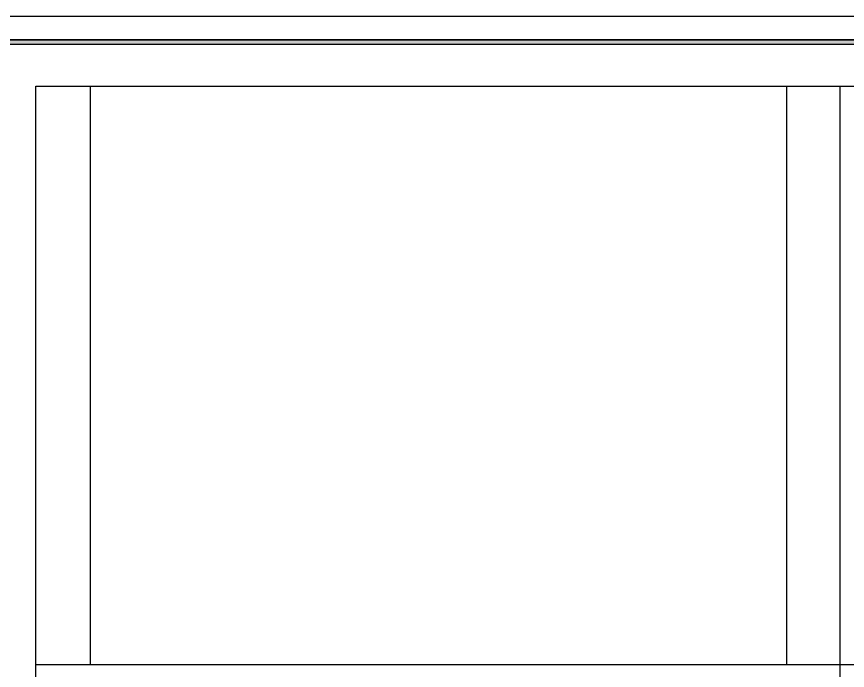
# Model space of a CAD drawing. Header units: inches. Extents: x 7740 to 83056, y -9304 to 75068.
# Drawn here: x 50865 to 56240, y 63218 to 67446 of the extents above; entities that cross this region are included whole.
import ezdxf
from ezdxf.enums import TextEntityAlignment as Align

# ---------------------------------------------------------------- set-up
doc = ezdxf.new("R2010")
doc.units = ezdxf.units.IN
doc.header["$LTSCALE"] = 50
doc.header["$MEASUREMENT"] = 0
for name, color, linetype in [('0-SHEET', 7, 'Continuous'), ('06-FUR', 6, 'Continuous'), ('07-DIM', 5, 'Continuous'), ('F-SYM', 7, 'Continuous'), ('FORM(YOURNAME)-11', 1, 'Continuous')]:
    doc.layers.add(name, color=color, linetype=linetype)
doc.styles.add('YOURNAME', font='HY울릉도M.TTF')
picture_1 = doc.add_image_def('image1.png', size_in_pixel=(977, 812))

# ---------------------------------------------------------------- blocks, each defined once
blk = doc.blocks.new('FORM-PLAN')
at = {"layer": 'FORM(YOURNAME)-11'}
h = blk.add_hatch(color=256, dxfattribs=at)
h.dxf.hatch_style = 1
h.paths.add_polyline_path([(-71444, 55115), (10556, 55115), (10556, 54915), (-71444, 54915)])
h.paths.add_polyline_path([(-71444, -2085), (10556, -2085), (10556, -2285), (-71444, -2285)])
at = {"layer": 'Defpoints', "color": 158}
for points in [[(-71444, -2285), (10556, -2285), (10556, 55115), (-71444, 55115)], [(-69444, 53115), (-64, 53115), (-64, 1215), (-69444, 1215)]]:
    blk.add_lwpolyline(points, close=True, dxfattribs=at)
at = {"layer": 'FORM(YOURNAME)-11', "color": 250}
blk.add_lwpolyline([(-72444, -3285), (11556, -3285), (11556, 56115), (-72444, 56115)], close=True, dxfattribs=at)
at = {"layer": 'FORM(YOURNAME)-11'}
blk.add_lwpolyline([(-71444, 55115), (10556, 55115), (10556, 54915), (-71444, 54915)], close=True, dxfattribs=at)
at = {"layer": 'FORM(YOURNAME)-11', "color": 3, "style": 'YOURNAME'}
for tag, height, p in [('1', 450, (9905, 18188)), ('2', 450, (9905, 17544)), ('3', 450, (9905, 16257)), ('4', 450, (9905, 14326)), ('5', 515, (9905, 12009)), ('6', 515, (9905, 9757)), ('7', 515, (9905, 7504)), ('8', 515, (9905, 5252)), ('9', 515, (9905, 2999)), ('10', 515, (5655, 811)), ('11', 515, (9905, 747)), ('12', 515, (5655, -1441)), ('13', 515, (9905, -1441))]:
    blk.add_attdef(tag, text='', height=height, dxfattribs=at).set_placement(p, align=Align.MIDDLE_RIGHT)
blk = doc.blocks.new('*U810')
at = {"layer": 'F-SYM', "xscale": 0.15, "yscale": 0.15, "zscale": 0.15}
blk.add_blockref('FORM-PLAN', (61406.4, 59028.4), dxfattribs=at)

msp = doc.modelspace()

# ---------------------------------------------------------------- linework, layer by layer
at = {"layer": '0-SHEET'}
for p, q in [((56193.3, 59210.7), (56193.3, 66995.7)), ((61396.8, 63253.2), (50989.8, 63253.2))]:
    msp.add_line(p, q, dxfattribs=at)

# ---------------------------------------------------------------- block references
at = {"layer": '06-FUR'}
msp.add_blockref('*U810', (0, 0), dxfattribs=at)

# ---------------------------------------------------------------- pictures from other files: only their frames are drawn
at = {"layer": '07-DIM'}
image = msp.add_image(picture_1, insert=(51342, 63253.2), size_in_units=(4503, 3742.5), dxfattribs=at)
image.dxf.flags = 7

doc.saveas('drawing.dxf')
